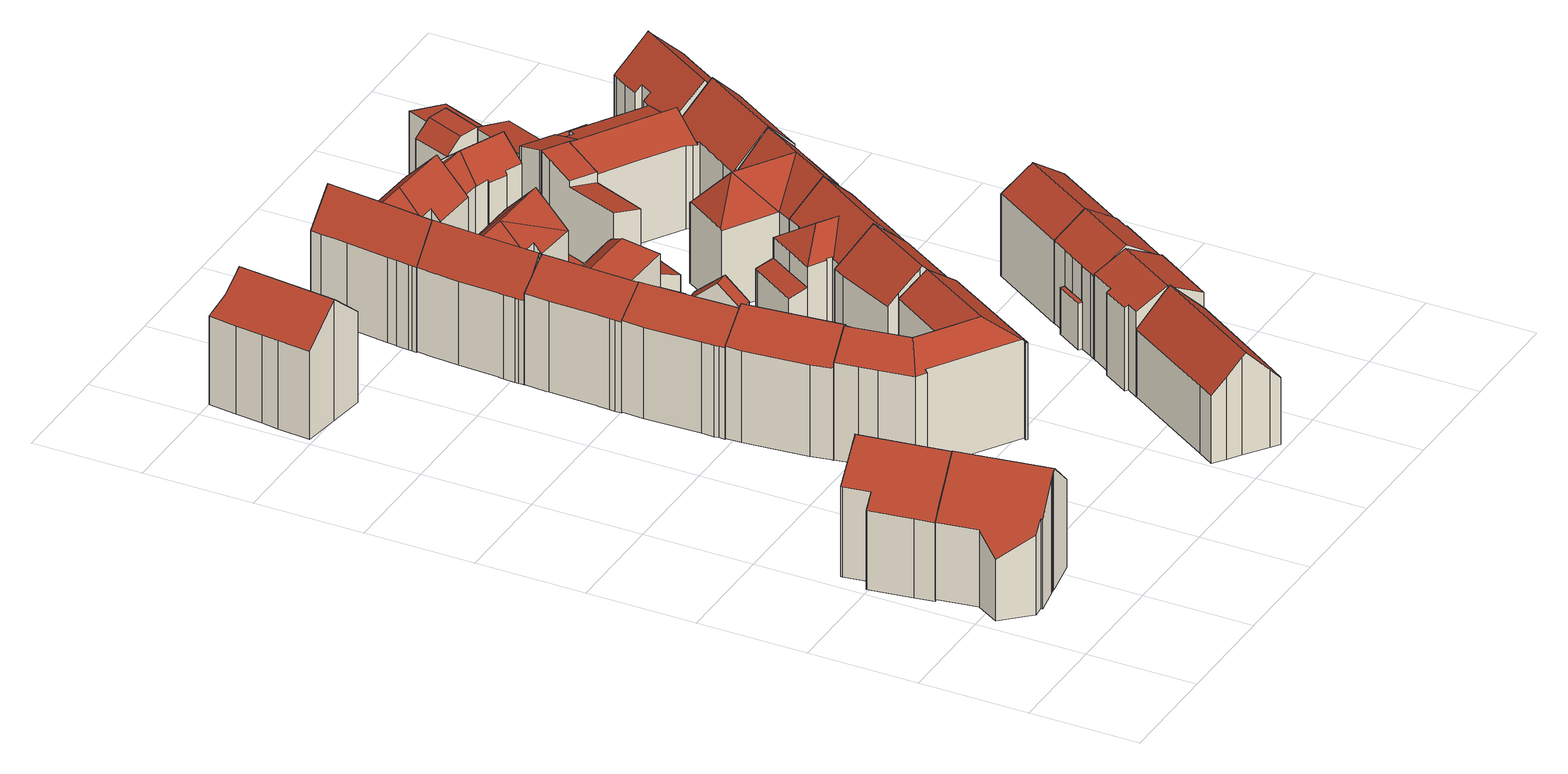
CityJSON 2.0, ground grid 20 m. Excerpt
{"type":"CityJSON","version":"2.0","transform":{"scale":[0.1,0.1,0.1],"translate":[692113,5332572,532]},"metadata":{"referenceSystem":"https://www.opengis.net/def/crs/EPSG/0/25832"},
"CityObjects":{
"building1":{"type":"Building","attributes":{"Gemeindeschluessel":"09162000","HoeheDach":"556.627","HoeheGrund":"533.890","Methode":"2000","NiedrigsteTraufeDesGebaeudes":"545.618","Geometrietyp2DReferenz":"3000","function":"31001_9998","roofType":"3100","measuredHeight":22.74,"storeysAboveGround":6},"geometry":[{"type":"MultiSurface","lod":"2","boundaries":[[[0,1,2,3,4,5,6,7,8,9,10,11,12,13,14,15,16]],[[3,17,18,4]],[[5,19,20,6]],[[2,21,17,3]],[[11,22,23,12]],[[10,24,22,11]],[[25,20,19,18,17,21,26,27,28,23,22,24,29,30]],[[1,0,16,31,27,26]],[[23,28,32,14,13,12]],[[15,33,31,16]],[[7,6,20,25,30,8]],[[14,32,33,15]],[[4,18,19,5]],[[30,29,24,10,9,8]],[[1,26,21,2]],[[27,31,33,32,28]]],"semantics":{"surfaces":[{"type":"GroundSurface"},{"type":"WallSurface"},{"type":"RoofSurface"}],"values":[0,1,1,1,1,1,2,1,1,1,1,1,1,1,1,2]}}]},
"building2":{"type":"Building","attributes":{"Gemeindeschluessel":"09162000","HoeheDach":"556.429","HoeheGrund":"533.520","Methode":"2000","NiedrigsteTraufeDesGebaeudes":"548.412","Geometrietyp2DReferenz":"3000","function":"31001_9998","roofType":"3100","measuredHeight":22.91,"storeysAboveGround":6},"geometry":[{"type":"MultiSurface","lod":"2","boundaries":[[[34,35,36,37]],[[38,39,40,41,42,43,44]],[[45,43,42,46]],[[47,48,49,50]],[[51,52,53,54]],[[47,55,56,57,58,48]],[[59,60,35,34]],[[56,61,62,39,38,57]],[[46,42,41,63]],[[49,48,58,57,38,44,53,52,64,36,35,60,65]],[[40,39,62,66,63,41]],[[67,65,60,59]],[[50,49,65,67]],[[61,56,55,47,50,67,59,34,37,68,51,54,69,45,46,63,66,62]],[[36,64,52,51,68,37]],[[53,44,43,45,69,54]]],"semantics":{"surfaces":[{"type":"WallSurface"},{"type":"RoofSurface"},{"type":"GroundSurface"}],"values":[0,1,0,0,0,0,0,0,0,1,0,0,0,2,0,0]}}]},
"building3":{"type":"Building","attributes":{"Gemeindeschluessel":"09162000","HoeheDach":"555.620","HoeheGrund":"532.818","Methode":"2000","NiedrigsteTraufeDesGebaeudes":"549.470","Geometrietyp2DReferenz":"3000","function":"31001_9998","roofType":"3100","measuredHeight":22.8,"storeysAboveGround":4},"geometry":[{"type":"MultiSurface","lod":"2","boundaries":[[[70,71,72,73]],[[74,75,76,77,72,71,78,79,80,81]],[[82,83,84,85]],[[74,86,87,75]],[[88,77,76,89]],[[81,90,86,74]],[[91,92,83,82]],[[89,76,75,87]],[[73,72,77,88]],[[93,84,83,92,79,78]],[[90,81,80,94]],[[70,73,88,89,87,86,90,94,91,82,85,95]],[[70,95,93,78,71]],[[91,94,80,79,92]],[[85,84,93,95]]],"semantics":{"surfaces":[{"type":"WallSurface"},{"type":"RoofSurface"},{"type":"GroundSurface"}],"values":[0,1,0,0,0,0,0,0,0,1,0,2,0,0,0]}}]},
"building4":{"type":"Building","attributes":{"Gemeindeschluessel":"09162000","HoeheDach":"555.383","HoeheGrund":"533.360","Methode":"1000","NiedrigsteTraufeDesGebaeudes":"550.566","Geometrietyp2DReferenz":"3000","function":"31001_9998","roofType":"3100","measuredHeight":22.02,"storeysAboveGround":4},"geometry":[{"type":"MultiSurface","lod":"2","boundaries":[[[96,97,98,99,100,101]],[[102,103,104,105,106,107]],[[97,96,108,109,110,111,112,113,114,115,116,107,106,105,117,118,98]],[[119,120,121,122,123,124,103,102,125,126]],[[124,127,101,100,99,128,129,104,103]],[[128,99,98,118,117,129]],[[111,110,109,108,127,124,123,122]],[[105,104,129,117]],[[116,125,102,107]],[[114,119,126,115]],[[113,112,121,120,119,114]],[[111,122,121,112]],[[115,126,125,116]],[[96,101,127,108]]],"semantics":{"surfaces":[{"type":"WallSurface"},{"type":"GroundSurface"},{"type":"RoofSurface"}],"values":[0,0,1,2,2,0,0,0,0,0,0,0,0,0]}}]},
"building5":{"type":"Building","attributes":{"Gemeindeschluessel":"09162000","HoeheDach":"555.722","HoeheGrund":"533.545","Methode":"2000","NiedrigsteTraufeDesGebaeudes":"551.238","Geometrietyp2DReferenz":"3000","function":"31001_9998","roofType":"3100","measuredHeight":22.18,"storeysAboveGround":4},"geometry":[{"type":"MultiSurface","lod":"2","boundaries":[[[130,131,132,133,134]],[[135,136,137,138,139]],[[140,141,142,143]],[[144,145,146,147]],[[148,149,135,139]],[[150,151,152,153]],[[154,155,156,142,141,157,158]],[[159,160,161,162]],[[162,161,163,164]],[[154,158,165,166]],[[167,168,169,170]],[[149,148,171,172]],[[148,139,138,166,165,163,161,160,171]],[[169,173,156,155,170]],[[154,174,134,133,167,170,155]],[[175,176,177,178]],[[168,167,132,131]],[[147,146,151,150]],[[158,179,164,163,165]],[[153,152,176,175]],[[168,131,130,144,147,150,153,175,178,136,135,149,172,159,162,164,179,140,143,173,169]],[[178,177,137,136]],[[143,142,156,173]],[[145,144,130,134,174]],[[160,159,172,171]],[[167,133,132]],[[176,152,151,166,138,137,177]],[[154,166,151,146,145,174]],[[140,179,158,157,141]]],"semantics":{"surfaces":[{"type":"WallSurface"},{"type":"RoofSurface"},{"type":"GroundSurface"}],"values":[0,0,0,0,0,0,1,0,0,1,0,0,1,0,1,0,0,0,0,0,2,0,0,0,0,1,1,1,0]}}]},
"building6":{"type":"Building","attributes":{"Gemeindeschluessel":"09162000","HoeheDach":"554.580","HoeheGrund":"533.220","Methode":"2000","NiedrigsteTraufeDesGebaeudes":"547.623","Geometrietyp2DReferenz":"3000","function":"31001_9998","roofType":"3100","measuredHeight":21.36,"storeysAboveGround":4},"geometry":[{"type":"MultiSurface","lod":"2","boundaries":[[[180,181,182]],[[183,184,185,186,187,188,189]],[[190,191,192,193]],[[194,195,196,181,180,197,198,183,189,199,200,201,202]],[[203,194,202,204]],[[205,206,207,208]],[[184,183,198]],[[209,210,211,186,185,212]],[[202,201,213,214,207,206,215,216,192,191]],[[217,195,194,203]],[[218,200,199,219]],[[208,207,214,220]],[[221,215,206,205]],[[211,210,222,223,217,203,204,190,193,224,221,205,208,220,225,218,219,188,187,186]],[[212,185,184,198,226]],[[220,214,213,225]],[[193,192,216,224]],[[224,216,215,221]],[[201,200,218,225,213]],[[223,196,195,217]],[[190,204,202,191]],[[226,198,197,180]],[[209,212,226,180,182]],[[219,199,189,188]],[[222,210,209,182,181,196,223]]],"semantics":{"surfaces":[{"type":"WallSurface"},{"type":"RoofSurface"},{"type":"GroundSurface"}],"values":[0,0,0,1,0,0,0,0,1,0,0,0,0,2,1,0,0,0,0,0,0,0,1,0,0]}}]},
"building7":{"type":"Building","attributes":{"Gemeindeschluessel":"09162000","HoeheDach":"554.450","HoeheGrund":"533.000","Methode":"2000","NiedrigsteTraufeDesGebaeudes":"536.100","Geometrietyp2DReferenz":"3000","function":"31001_9998","roofType":"3100","measuredHeight":21.45,"storeysAboveGround":5},"geometry":[{"type":"MultiSurface","lod":"2","boundaries":[[[227,228,229,230,231,232,233,234]],[[235,236,237,238]],[[239,240,234,233,241,242]],[[243,244,245,246,247,248]],[[249,250,251,252]],[[253,254,255,256]],[[236,257,258,244,243,259,260]],[[261,262,263,264]],[[232,231,230,265,266,260]],[[267,257,236,235]],[[229,268,269,256,255,238,237,270,230]],[[271,272,273,274,275,276,277,278]],[[239,242,279,280]],[[281,282,283,284]],[[238,255,254,267,235]],[[266,265,270,237,236,260]],[[280,279,213,282,281]],[[230,270,265]],[[264,263,271,278]],[[279,242,241,233,232,260,285,213]],[[257,267,254,253,286,287,258]],[[252,251,248,247]],[[283,282,213,285,260,259,243,248,251,250,288,289,274,273,272,271,263,262]],[[284,283,262,261]],[[245,244,258,287]],[[256,269,268,229,228,227,234,240,239,280,281,284,261,264,278,277,276,275,290,291,249,252,247,246,245,287,286,253]],[[274,289,288,250,249,291,290,275]]],"semantics":{"surfaces":[{"type":"WallSurface"},{"type":"RoofSurface"},{"type":"GroundSurface"}],"values":[0,0,0,0,0,0,1,0,1,0,0,0,0,0,1,1,0,1,0,1,0,0,1,0,0,2,0]}}]},
"building8":{"type":"Building","attributes":{"Gemeindeschluessel":"09162000","HoeheDach":"552.990","HoeheGrund":"533.891","Methode":"2000","NiedrigsteTraufeDesGebaeudes":"546.600","Geometrietyp2DReferenz":"3000","function":"31001_9998","roofType":"3100","measuredHeight":19.1,"storeysAboveGround":4},"geometry":[{"type":"MultiSurface","lod":"2","boundaries":[[[292,293,294,295,296,297]],[[298,299,300,301]],[[302,303,304,305]],[[305,304,306,307]],[[308,309,310,311]],[[307,306,312,313]],[[292,314,315,293]],[[316,311,310,317,300,299]],[[302,318,297,296,303]],[[315,316,299,298,294,293]],[[304,303,296,295,317,310,309,319,312,306]],[[320,319,309,308]],[[313,312,319,320]],[[315,314,318,302,305,307,313,320,308,311,316]],[[301,295,294,298]],[[297,318,314,292]],[[300,317,295,301]]],"semantics":{"surfaces":[{"type":"RoofSurface"},{"type":"WallSurface"},{"type":"GroundSurface"}],"values":[0,0,1,1,1,1,1,1,1,1,0,1,1,2,1,1,1]}}]},
"building9":{"type":"Building","attributes":{"Gemeindeschluessel":"09162000","HoeheDach":"536.019","HoeheGrund":"533.510","Methode":"1000","NiedrigsteTraufeDesGebaeudes":"536.019","Geometrietyp2DReferenz":"3000","function":"31001_2000","roofType":"1000","measuredHeight":2.51},"geometry":[{"type":"MultiSurface","lod":"2","boundaries":[[[321,322,323,324]],[[325,326,327,328]],[[325,328,321,324]],[[328,327,322,321]],[[324,323,326,325]],[[323,322,327,326]]],"semantics":{"surfaces":[{"type":"WallSurface"},{"type":"GroundSurface"},{"type":"RoofSurface"}],"values":[0,0,1,0,0,2]}}]},
"building10":{"type":"Building","attributes":{"Gemeindeschluessel":"09162000","HoeheDach":"555.025","HoeheGrund":"532.900","Methode":"1000","NiedrigsteTraufeDesGebaeudes":"548.714","Geometrietyp2DReferenz":"3000","function":"31001_1000","roofType":"3100","measuredHeight":22.12,"storeysAboveGround":5},"geometry":[{"type":"MultiSurface","lod":"2","boundaries":[[[329,330,331,332,333,334]],[[335,336,337,338,339,340]],[[341,342,343,344,345,346]],[[347,348,349,350,351,330]],[[352,353,354,355,334,356,357,358,359,360,361,362,363,364,365,366,343,342,341]],[[330,351,367,331]],[[368,369,370,353,352,371]],[[370,372,373,374,375,376,377,334,355,354,353]],[[358,357,338,337,378,379,380,359]],[[381,347,330,329]],[[382,366,365,383]],[[384,385,373,372,370,369]],[[333,340,339,338,357,356,334]],[[386,374,373,385]],[[387,388,389,390,391,392]],[[344,343,366,382]],[[333,332,331,367,393,394,395,396,335,340]],[[365,364,363,362,397,398,399,383]],[[350,349,348,400,401,388,387,392,402,403,404,386,385,384,369,368,371,346,345,344,382,383,399,398,397,405,406,380,379,378,337,336,335,396,395,394,393]],[[404,375,374,386]],[[377,376,375,404,403,402,392,391]],[[362,361,360,359,380,406,405,397]],[[401,407,389,388]],[[400,348,347,381,407,401]],[[393,367,351,350]],[[377,391,390,329,334]],[[371,352,341,346]],[[389,407,381,329,390]]],"semantics":{"surfaces":[{"type":"RoofSurface"},{"type":"WallSurface"},{"type":"GroundSurface"}],"values":[0,1,1,1,0,0,1,0,1,0,1,1,0,1,1,1,1,1,2,1,1,1,1,1,1,0,1,0]}}]},
"building11":{"type":"Building","attributes":{"Gemeindeschluessel":"09162000","HoeheDach":"556.569","HoeheGrund":"533.660","Methode":"2000","NiedrigsteTraufeDesGebaeudes":"550.283","Geometrietyp2DReferenz":"3000","function":"31001_1000","roofType":"3100","measuredHeight":22.91,"storeysAboveGround":4},"geometry":[{"type":"MultiSurface","lod":"2","boundaries":[[[408,409,410,411]],[[412,413,414,415]],[[410,409,416,417,418,419]],[[420,417,416,421]],[[421,416,409,408]],[[422,411,410,419,423,424]],[[425,426,427,428]],[[424,423,429,430]],[[431,432,426,425]],[[430,429,432,431]],[[428,427,413,412]],[[418,417,420,433,415,414]],[[408,411,422,424,430,431,425,428,412,415,433,420,421]],[[429,423,419,418,414,413,427,426,432]]],"semantics":{"surfaces":[{"type":"WallSurface"},{"type":"RoofSurface"},{"type":"GroundSurface"}],"values":[0,0,1,0,0,0,0,0,0,0,0,0,2,1]}}]},
"building12":{"type":"Building","attributes":{"Gemeindeschluessel":"09162000","HoeheDach":"535.950","HoeheGrund":"533.200","Methode":"2000","NiedrigsteTraufeDesGebaeudes":"535.950","Geometrietyp2DReferenz":"3000","function":"31001_2000","roofType":"1000","measuredHeight":2.75},"geometry":[{"type":"MultiSurface","lod":"2","boundaries":[[[434,435,436,437]],[[438,439,436,435,440,441,442,443,444]],[[445,440,435,434]],[[437,436,439,446]],[[446,439,438,447]],[[448,449,450,451,445,434,437,446,447]],[[451,441,440,445]],[[449,443,442,450]],[[450,442,441,451]],[[447,438,444,448]],[[448,444,443,449]]],"semantics":{"surfaces":[{"type":"WallSurface"},{"type":"RoofSurface"},{"type":"GroundSurface"}],"values":[0,1,0,0,0,2,0,0,0,0,0]}}]},
"building13":{"type":"Building","attributes":{"Gemeindeschluessel":"09162000","HoeheDach":"535.882","HoeheGrund":"533.050","Methode":"1000","NiedrigsteTraufeDesGebaeudes":"535.323","Geometrietyp2DReferenz":"3000","function":"31001_2000","roofType":"2100","measuredHeight":2.83},"geometry":[{"type":"MultiSurface","lod":"2","boundaries":[[[452,453,454,455]],[[456,457,458,459,454,453]],[[460,461,458,457,462,463]],[[464,463,462,457,456,453,452]],[[465,460,463,464,452,455]],[[461,460,465,455,454,459,458]]],"semantics":{"surfaces":[{"type":"WallSurface"},{"type":"RoofSurface"},{"type":"GroundSurface"}],"values":[0,0,0,1,0,2]}}]},
"building14":{"type":"Building","attributes":{"Gemeindeschluessel":"09162000","HoeheDach":"545.752","HoeheGrund":"533.690","Methode":"1000","NiedrigsteTraufeDesGebaeudes":"544.815","Geometrietyp2DReferenz":"3000","function":"31001_9998","roofType":"2100","measuredHeight":12.06},"geometry":[{"type":"MultiSurface","lod":"2","boundaries":[[[466,467,468,469]],[[470,471,472,473]],[[474,475,472,471,468,467]],[[476,474,467,466]],[[477,475,474,476]],[[473,472,475,477]],[[469,468,471,470]],[[466,469,470,473,477,476]]],"semantics":{"surfaces":[{"type":"WallSurface"},{"type":"RoofSurface"},{"type":"GroundSurface"}],"values":[0,0,1,0,0,0,0,2]}}]},
"building15":{"type":"Building","attributes":{"Gemeindeschluessel":"09162000","HoeheDach":"537.700","HoeheGrund":"533.625","Methode":"2000","NiedrigsteTraufeDesGebaeudes":"537.700","Geometrietyp2DReferenz":"3000","function":"31001_2000","roofType":"1000","measuredHeight":4.08},"geometry":[{"type":"MultiSurface","lod":"2","boundaries":[[[478,479,480,481]],[[481,480,482,483]],[[483,482,484,485]],[[481,483,485,486,478]],[[486,487,479,478]],[[485,484,487,486]],[[479,487,484,482,480]]],"semantics":{"surfaces":[{"type":"WallSurface"},{"type":"GroundSurface"},{"type":"RoofSurface"}],"values":[0,0,0,1,0,0,2]}}]},
"building16":{"type":"Building","attributes":{"Gemeindeschluessel":"09162000","HoeheDach":"554.915","HoeheGrund":"532.730","Methode":"1000","NiedrigsteTraufeDesGebaeudes":"548.588","Geometrietyp2DReferenz":"3000","function":"31001_1000","roofType":"3100","measuredHeight":22.18,"storeysAboveGround":5},"geometry":[{"type":"MultiSurface","lod":"2","boundaries":[[[488,489,490,491,492,493,494,495,496]],[[497,489,488,498]],[[359,499,500,501,502,503]],[[492,491,490,504,505,506,507,508]],[[509,510,511,512,508,507]],[[513,514,515,516,517,518]],[[519,520,521,522,510,509,507,506,505,504,497,498,523,524,503,502,501,525,526,527,528,529,530,531,532,533,534,535,536,515,514,513,537,538]],[[539,540,541,542,493]],[[543,544,545,546,532,531,530,529]],[[528,547,543,529]],[[501,500,548,525]],[[542,518,517,516,549,550,551,552,493]],[[511,553,554,555,540,539,512]],[[524,523,498,488,496,556,359,503]],[[520,555,554,521]],[[504,490,489,497]],[[542,541,538,537,513,518]],[[521,554,553,522]],[[525,548,557,526]],[[549,516,515,536,535,550]],[[534,551,550,535]],[[492,508,512,539,493]],[[557,558,547,528,527,526]],[[555,520,519,538,541,540]],[[533,559,551,534]],[[556,496,495,494,493,552,551,559,546,545,544,543,547,558,557,548,500,499,359]],[[532,546,559,533]],[[522,553,511,510]]],"semantics":{"surfaces":[{"type":"RoofSurface"},{"type":"WallSurface"},{"type":"GroundSurface"}],"values":[0,1,1,1,1,1,2,0,1,1,1,0,0,1,1,1,1,1,1,1,1,0,1,1,1,0,1,1]}}]},
"building17":{"type":"Building","attributes":{"Gemeindeschluessel":"09162000","HoeheDach":"552.930","HoeheGrund":"533.757","Methode":"2000","NiedrigsteTraufeDesGebaeudes":"549.466","Geometrietyp2DReferenz":"3000","function":"31001_1000","roofType":"3100","measuredHeight":19.17,"storeysAboveGround":5},"geometry":[{"type":"MultiSurface","lod":"2","boundaries":[[[560,561,562,563]],[[563,562,564,565]],[[566,567,568,569]],[[570,571,572,573]],[[561,574,575,568,567,576,564,562]],[[573,572,561,560]],[[565,564,576,577]],[[578,575,574,579,580,581]],[[574,561,572,571,579]],[[577,576,567,566]],[[569,568,575,578]],[[580,579,571,570]],[[573,560,563,565,577,566,569,578,581,580,570]]],"semantics":{"surfaces":[{"type":"WallSurface"},{"type":"RoofSurface"},{"type":"GroundSurface"}],"values":[0,0,0,0,1,0,0,0,1,0,0,0,2]}}]},
"building18":{"type":"Building","attributes":{"Gemeindeschluessel":"09162000","HoeheDach":"538.415","HoeheGrund":"533.100","Methode":"1000","NiedrigsteTraufeDesGebaeudes":"536.895","Geometrietyp2DReferenz":"3000","function":"31001_2000","roofType":"2100","measuredHeight":5.32},"geometry":[{"type":"MultiSurface","lod":"2","boundaries":[[[582,583,584,585,586,587]],[[584,583,588,589]],[[590,591,592,593,594,595]],[[588,583,582,587,592,591,590]],[[589,595,594,593,586,585,584]],[[593,592,587,586]],[[589,588,590,595]]],"semantics":{"surfaces":[{"type":"WallSurface"},{"type":"RoofSurface"},{"type":"GroundSurface"}],"values":[0,0,0,1,2,0,0]}}]},
"building19":{"type":"Building","attributes":{"Gemeindeschluessel":"09162000","HoeheDach":"555.920","HoeheGrund":"533.740","Methode":"2000","NiedrigsteTraufeDesGebaeudes":"549.657","Geometrietyp2DReferenz":"3000","function":"31001_9998","roofType":"3100","measuredHeight":22.18,"storeysAboveGround":4},"geometry":[{"type":"MultiSurface","lod":"2","boundaries":[[[596,597,598,599,600,601,602,603]],[[604,605,606,607]],[[415,608,609,412]],[[473,610,611,612]],[[613,614,615,616]],[[476,607,606,477]],[[617,618,619,620]],[[616,621,622,623,624,625,421,626,420,415,412,627,628,629,630,476,477,631,473,612,632,633,603,602,601,600,634,617,620,635,613]],[[420,636,608,415]],[[637,596,603,633,632,638]],[[600,599,639,634]],[[640,641,642,643,644,604,607]],[[604,644,597,596,637,638,611,610,605]],[[626,421,645,646,636,420]],[[629,641,640,630]],[[647,614,613,635,620,619]],[[634,639,618,617]],[[608,636,646,648,649,650,647,619,618,639,599,598,597,644,643,609]],[[630,640,607,476]],[[606,605,610,473,631,477]],[[609,643,642,628,627,412]],[[645,651,652,653,654,655,615,614,647,650,649,648,646]],[[421,625,624,623,622,621,616,615,655,654,653,652,651,645]],[[628,642,641,629]],[[632,612,611,638]]],"semantics":{"surfaces":[{"type":"WallSurface"},{"type":"RoofSurface"},{"type":"GroundSurface"}],"values":[0,1,0,0,0,0,0,2,0,0,0,1,1,0,0,0,0,1,0,0,0,1,0,0,0]}}]},
"building20":{"type":"Building","attributes":{"Gemeindeschluessel":"09162000","HoeheDach":"542.580","HoeheGrund":"533.770","Methode":"2000","NiedrigsteTraufeDesGebaeudes":"542.580","Geometrietyp2DReferenz":"3000","function":"51009_1610","roofType":"1000","measuredHeight":8.81},"geometry":[{"type":"MultiSurface","lod":"2","boundaries":[[[656,657,658,659,660,661]],[[657,662,663,658]],[[660,664,665,661]],[[658,663,666,659]],[[665,664,666,663,662,667]],[[656,667,662,657]],[[659,666,664,660]],[[661,665,667,656]]],"semantics":{"surfaces":[{"type":"GroundSurface"},{"type":"WallSurface"},{"type":"RoofSurface"}],"values":[0,1,1,1,2,1,1,1]}}]},
"building21":{"type":"Building","attributes":{"Gemeindeschluessel":"09162000","HoeheDach":"541.374","HoeheGrund":"533.229","Methode":"2000","NiedrigsteTraufeDesGebaeudes":"539.138","Geometrietyp2DReferenz":"3000","function":"31001_2000","roofType":"2100","measuredHeight":8.14},"geometry":[{"type":"MultiSurface","lod":"2","boundaries":[[[668,669,670,671]],[[672,673,674,675]],[[675,674,668,671]],[[669,668,674,673]],[[672,670,669,673]],[[675,671,670,672]]],"semantics":{"surfaces":[{"type":"WallSurface"},{"type":"RoofSurface"},{"type":"GroundSurface"}],"values":[0,0,0,1,0,2]}}]},
"building22":{"type":"Building","attributes":{"Gemeindeschluessel":"09162000","HoeheDach":"536.119","HoeheGrund":"533.010","Methode":"1000","NiedrigsteTraufeDesGebaeudes":"536.119","Geometrietyp2DReferenz":"3000","function":"31001_2000","roofType":"1000","measuredHeight":3.11},"geometry":[{"type":"MultiSurface","lod":"2","boundaries":[[[676,677,678,679]],[[680,681,682,683]],[[683,682,677,676]],[[682,681,678,677]],[[680,683,676,679]],[[681,680,679,678]]],"semantics":{"surfaces":[{"type":"GroundSurface"},{"type":"RoofSurface"},{"type":"WallSurface"}],"values":[0,1,2,2,2,2]}}]},
"building23":{"type":"Building","attributes":{"Gemeindeschluessel":"09162000","HoeheDach":"553.440","HoeheGrund":"533.770","Methode":"2000","NiedrigsteTraufeDesGebaeudes":"549.103","Geometrietyp2DReferenz":"3000","function":"31001_1000","roofType":"3100","measuredHeight":19.67,"storeysAboveGround":5},"geometry":[{"type":"MultiSurface","lod":"2","boundaries":[[[684,685,686,687]],[[688,689,685,684]],[[690,691,692,693]],[[694,695,689,688]],[[696,697,695,694]],[[698,699,700,701,691,690]],[[700,686,685,689,695,697,702,703,704,705,701]],[[706,704,703,707,708,709,710,711]],[[693,692,712,661]],[[687,686,700,699]],[[658,713,711,710]],[[696,714,707,703,702,697]],[[701,705,704,706,711,713,715,716,712,692,691]],[[661,712,716,660]],[[714,696,694,688,684,687,699,698,690,693,661,660,659,658,710,709,708,707]],[[659,715,713,658]],[[660,716,715,659]]],"semantics":{"surfaces":[{"type":"WallSurface"},{"type":"RoofSurface"},{"type":"GroundSurface"}],"values":[0,0,0,0,0,0,1,0,0,0,0,0,1,0,2,0,0]}}]},
"building24":{"type":"Building","attributes":{"Gemeindeschluessel":"09162000","HoeheDach":"536.146","HoeheGrund":"533.040","Methode":"3100","NiedrigsteTraufeDesGebaeudes":"536.146","Geometrietyp2DReferenz":"3000","function":"31001_2000","roofType":"1000","measuredHeight":3.11},"geometry":[{"type":"MultiSurface","lod":"2","boundaries":[[[717,680,683,718,719]],[[720,721,676,679,722]],[[717,719,720,722]],[[718,683,676,721]],[[683,680,679,676]],[[680,717,722,679]],[[719,718,721,720]]],"semantics":{"surfaces":[{"type":"RoofSurface"},{"type":"GroundSurface"},{"type":"WallSurface"}],"values":[0,1,2,2,2,2,2]}}]},
"building25":{"type":"Building","attributes":{"Gemeindeschluessel":"09162000","HoeheDach":"555.762","HoeheGrund":"533.690","Methode":"2000","NiedrigsteTraufeDesGebaeudes":"548.962","Geometrietyp2DReferenz":"3000","function":"31001_9998","roofType":"3100","measuredHeight":22.07,"storeysAboveGround":4},"geometry":[{"type":"MultiSurface","lod":"2","boundaries":[[[613,723,724,725,726,727,728,729,730,731,732,733]],[[727,726,725,724,723,613,734,620,617,735,736,737,738,739,740,741,742,743,744,745,746,747,748,749,750,751,752]],[[753,754,755,756,757,758]],[[759,760,747,746]],[[734,613,733,761,762,620]],[[763,764,765,766,767,768,760,759,769]],[[762,761,770,763,771,772,773]],[[771,763,774,758]],[[747,760,768,748]],[[774,763,769,775,753,758]],[[735,772,771,776,736]],[[754,753,775,769,759,746,745,744,743,742,741,755]],[[765,777,752,751,750,766]],[[748,768,767,749]],[[749,767,766,750]],[[771,758,778,779,776]],[[752,777,728,727]],[[776,779,778,757,756,755,741,740,739,738,737,736]],[[620,762,773,617]],[[758,757,778]],[[617,773,772,735]],[[733,732,731,730,729,728,777,765,764,763,770,761]]],"semantics":{"surfaces":[{"type":"WallSurface"},{"type":"GroundSurface"},{"type":"RoofSurface"}],"values":[0,1,2,0,0,2,2,2,0,2,0,0,0,0,0,2,0,0,0,2,0,2]}}]},
"building26":{"type":"Building","attributes":{"Gemeindeschluessel":"09162000","HoeheDach":"551.940","HoeheGrund":"532.910","Methode":"2000","NiedrigsteTraufeDesGebaeudes":"546.270","Geometrietyp2DReferenz":"3000","function":"31001_1000","roofType":"3100","measuredHeight":19.03},"geometry":[{"type":"MultiSurface","lod":"2","boundaries":[[[780,781,782,783,784,785,786]],[[787,788,789,783,782]],[[790,791,792,793]],[[794,795,796,797,798,799]],[[796,800,801,802,803,804,805,806,807,808,797]],[[809,810,811,812,813,814]],[[808,807,815,816,817,781,780,818,819,820,821]],[[810,809,822,823,824,825,826,827,828,829,830,831,795,794,799,832,833,790,793,834,835,836,786,785,784,837,838,811]],[[808,792,791,839]],[[823,822,809,814,840,816,815]],[[840,814,813,812,788,787]],[[803,802,829,828,827,804]],[[801,800,796,795,831,830]],[[793,792,821,820,834]],[[835,819,818,836]],[[826,805,804,827]],[[825,806,805,826]],[[799,798,841,832]],[[808,821,792]],[[841,839,791,790,833,832]],[[798,797,808,839,841]],[[834,820,819,835]],[[836,818,780,786]],[[806,825,824,823,815,807]],[[789,788,812,811,838,837,784,783]],[[829,802,801,830]],[[817,816,840,787,782,781]]],"semantics":{"surfaces":[{"type":"WallSurface"},{"type":"RoofSurface"},{"type":"GroundSurface"}],"values":[0,1,0,0,1,0,1,2,1,0,1,0,0,0,0,0,0,0,0,0,1,0,0,0,0,0,0]}}]},
"building27":{"type":"Building","attributes":{"Gemeindeschluessel":"09162000","HoeheDach":"553.385","HoeheGrund":"533.740","Methode":"1000","NiedrigsteTraufeDesGebaeudes":"549.217","Geometrietyp2DReferenz":"3000","function":"31001_1000","roofType":"3100","measuredHeight":19.64,"storeysAboveGround":4},"geometry":[{"type":"MultiSurface","lod":"2","boundaries":[[[842,843,844,845,846,847]],[[848,847,846,845,849,850,851,852]],[[853,854,855,856,857,858]],[[855,854,859,860]],[[861,849,845,844]],[[862,863,842,847,848,852,864,865]],[[851,850,866,867,860,859]],[[864,868,858,857,869,865]],[[844,843,842,863,862,865,869,857,856,855,860,867,866,861]],[[866,850,849,861]],[[852,851,859,854,853,858,868,864]]],"semantics":{"surfaces":[{"type":"WallSurface"},{"type":"RoofSurface"},{"type":"GroundSurface"}],"values":[0,1,0,0,0,0,0,0,2,0,1]}}]},
"building28":{"type":"Building","attributes":{"Gemeindeschluessel":"09162000","HoeheDach":"555.913","HoeheGrund":"533.280","Methode":"2000","NiedrigsteTraufeDesGebaeudes":"548.123","Geometrietyp2DReferenz":"3000","function":"31001_9998","roofType":"3100","measuredHeight":22.63,"storeysAboveGround":4},"geometry":[{"type":"MultiSurface","lod":"2","boundaries":[[[870,871,872,873,874,875,876]],[[877,878,879,880]],[[881,882,883,884,885,886,887,888,889]],[[890,883,882,891]],[[892,893,878,877]],[[870,876,894,895]],[[896,897,898,899]],[[900,901,902,903,904,905]],[[906,907,908,909,893,892]],[[880,879,897,896]],[[874,873,910,911,912,913]],[[888,910,873,889]],[[900,905,908,907]],[[901,900,907,906,892,877,880,896,899,914,915,890,891,916,872,871,870,895,917,918,919,920,921,922,923,924,925,902]],[[915,914,926,927,884,883,890]],[[910,888,887,886,928,929,923,922,921,920,919,911]],[[884,927,885]],[[923,929,930,924]],[[931,903,902,925,924,930]],[[875,874,913,932]],[[928,886,885]],[[879,878,893,909,933,931,930,929,928,885,927,926,898,897]],[[898,926,914,899]],[[908,905,904,903,931,933,909]],[[916,891,882,881,889,873,872]],[[876,875,932,894]],[[894,932,913,912,918,917,895]],[[918,912,911,919]]],"semantics":{"surfaces":[{"type":"WallSurface"},{"type":"RoofSurface"},{"type":"GroundSurface"}],"values":[0,0,1,0,0,0,0,0,0,0,1,0,0,2,0,0,0,0,0,0,0,1,0,1,0,1,0,0]}}]},
"building29":{"type":"Building","attributes":{"Gemeindeschluessel":"09162000","HoeheDach":"544.967","HoeheGrund":"533.240","Methode":"1000","NiedrigsteTraufeDesGebaeudes":"543.638","Geometrietyp2DReferenz":"3000","function":"31001_2000","roofType":"2100","measuredHeight":11.73},"geometry":[{"type":"MultiSurface","lod":"2","boundaries":[[[934,935,936,937]],[[934,937,938,939]],[[940,941,936,935]],[[942,943,944,945]],[[946,947,948,949]],[[939,938,943,942]],[[949,948,941,940]],[[938,937,936,941,948,947,944,943]],[[940,935,934,939,942,945,946,949]],[[945,944,947,946]]],"semantics":{"surfaces":[{"type":"WallSurface"},{"type":"RoofSurface"},{"type":"GroundSurface"}],"values":[0,0,0,0,0,0,0,1,2,0]}}]},
"building30":{"type":"Building","attributes":{"Gemeindeschluessel":"09162000","HoeheDach":"555.750","HoeheGrund":"533.170","Methode":"2000","NiedrigsteTraufeDesGebaeudes":"534.950","Geometrietyp2DReferenz":"3000","function":"31001_1000","roofType":"3100","measuredHeight":22.58,"storeysAboveGround":4},"geometry":[{"type":"MultiSurface","lod":"2","boundaries":[[[950,951,952,953]],[[954,955,956,957]],[[958,959,960,961,962,963,964,965,966,967,950,953,968,969,942,939,970,971,972,973,974,975,976,977,978,979,980,981,982,983,984,954,957,985,986,987,988]],[[989,990,991,977,976]],[[992,993,994,991,990]],[[981,995,996,982]],[[992,997,998,993]],[[999,1000,1001,1002,1003,1004,1005,1006,1007]],[[1008,1009,1010,1011,997,992,990,989]],[[987,1005,1004,988]],[[982,996,1012,983]],[[1013,1014,1015,1016,952,951,911]],[[1007,1006,1017,956,955,1018,1012,996,995,1019,1010,1020,1021]],[[1011,1010,1019,1022]],[[1021,1020,1010,1009,1023,1024]],[[979,978,994,993]],[[1025,1024,1023,1009,1008,989,1026,1027,1028,1029]],[[970,1030,1031,971]],[[1014,1028,1027,974,973,972,1032,1015]],[[959,1002,1001,960]],[[966,965,964,963,962,999,1007,1021,1024,1025,1029,1013,911,967]],[[995,981,980,979,993,998,1022,1019]],[[1006,1005,987,986,985,1017]],[[983,1012,1018,984]],[[958,1003,1002,959]],[[957,956,1017,985]],[[942,1033,1034,939]],[[975,1026,989,976]],[[1011,1022,998,997]],[[977,991,994,978]],[[974,1027,1026,975]],[[969,1035,1033,942]],[[953,952,1016,1036,968]],[[967,911,951,950]],[[1032,1031,1030,1034,1033,1035,1036]],[[988,1004,1003,958]],[[968,1036,1035,969]],[[1036,1016,1015,1032]],[[971,1031,1032,972]],[[984,1018,955,954]],[[1028,1014,1013,1029]],[[960,1001,1000,961]],[[939,1034,1030,970]],[[961,1000,999,962]]],"semantics":{"surfaces":[{"type":"WallSurface"},{"type":"GroundSurface"},{"type":"RoofSurface"}],"values":[0,0,1,0,2,0,0,2,0,0,0,2,2,0,0,0,2,0,0,0,0,0,0,0,0,0,0,0,2,0,0,0,0,0,2,0,0,0,0,0,0,0,0,0]}}]},
"building31":{"type":"Building","attributes":{"Gemeindeschluessel":"09162000","HoeheDach":"536.040","HoeheGrund":"533.240","Methode":"2000","NiedrigsteTraufeDesGebaeudes":"536.040","Geometrietyp2DReferenz":"3000","function":"31001_2000","roofType":"1000","measuredHeight":2.8},"geometry":[{"type":"MultiSurface","lod":"2","boundaries":[[[1037,1038,1039,1040,1041,1042]],[[1041,1040,1043,1044]],[[1038,1037,1045,1046]],[[1047,1044,1043,1048,1046,1045]],[[1037,1042,1047,1045]],[[1039,1038,1046,1048]],[[1040,1039,1048,1043]],[[1042,1041,1044,1047]]],"semantics":{"surfaces":[{"type":"RoofSurface"},{"type":"WallSurface"},{"type":"GroundSurface"}],"values":[0,1,1,2,1,1,1,1]}}]},
"building32":{"type":"Building","attributes":{"Gemeindeschluessel":"09162000","HoeheDach":"537.213","HoeheGrund":"533.330","Methode":"2000","NiedrigsteTraufeDesGebaeudes":"534.550","Geometrietyp2DReferenz":"3000","function":"31001_2000","roofType":"1000","measuredHeight":3.88},"geometry":[{"type":"MultiSurface","lod":"2","boundaries":[[[1049,1050,1051,1052]],[[1053,1054,1055,1056]],[[1053,1057,1058,1054]],[[1052,1051,1059,1060]],[[1061,1062,1063,1057,1053,1056,1064]],[[1065,1060,1059,1066,1063,1062]],[[1067,1049,1052,1060,1065,1062,1061,1064,1068,1069,1070,1071,1072]],[[1054,1058,1073,1070,1069,1068,1055]],[[1071,1074,1075,1072]],[[1070,1073,1074,1071]],[[1063,1066,1059,1051,1050,1076,1075,1074,1073,1058,1057]],[[1064,1056,1055,1068]],[[1049,1067,1072,1075,1076,1050]]],"semantics":{"surfaces":[{"type":"WallSurface"},{"type":"RoofSurface"},{"type":"GroundSurface"}],"values":[0,1,0,0,0,0,2,0,0,0,1,0,0]}}]}
},
"vertices":[
[139,127,19],[135,127,19],[128,126,19],[125,125,19],[75,116,19],[75,119,19],[55,117,19],[46,126,19],[8,166,19],[33,208,19],[34,209,19],[22,283,19],[100,296,19],[112,298,19],[179,308,19],[199,179,19],[206,139,19],[125,125,234],[75,116,188],[75,119,189],[55,117,170],[128,126,237],[22,283,165],[100,296,235],[34,209,165],[46,126,164],[135,127,243],[139,127,246],[112,298,246],[33,208,164],[8,166,136],[206,139,185],[179,308,185],[199,179,185],
[21,450,15],[21,450,185],[21,453,185],[21,453,15],[114,298,244],[179,308,188],[161,422,189],[154,470,189],[148,469,194],[100,463,235],[89,462,244],[100,463,15],[148,469,15],[22,283,15],[22,283,164],[17,318,164],[17,318,15],[76,460,15],[76,460,232],[87,461,242],[87,461,15],[49,288,15],[100,296,15],[100,296,232],[49,288,188],[29,402,15],[29,402,185],[114,298,15],[179,308,15],[154,470,15],[70,459,227],[5,398,164],[161,422,15],[5,398,15],[70,459,15],[89,462,15],
[81,1398,8],[81,1398,234],[13,1407,175],[13,1407,8],[35,1599,175],[28,1548,175],[23,1497,175],[19,1467,175],[84,1398,236],[104,1580,236],[98,1581,231],[65,1586,202],[158,1472,8],[158,1472,180],[154,1440,180],[154,1440,8],[35,1599,8],[28,1548,8],[19,1467,8],[23,1497,8],[65,1586,8],[168,1570,8],[168,1570,181],[149,1390,180],[98,1581,8],[149,1390,8],
[446,642,14],[456,644,14],[458,644,14],[458,644,186],[456,644,187],[446,642,195],[371,813,232],[374,813,234],[432,816,191],[432,816,14],[374,813,14],[371,813,14],[394,634,14],[393,634,14],[384,633,14],[382,632,14],[331,624,14],[331,630,14],[325,664,14],[313,781,14],[312,810,14],[436,816,14],[451,700,14],[325,664,187],[331,630,188],[331,624,189],[382,632,226],[384,633,227],[393,634,234],[312,810,189],[313,781,187],[394,634,232],[451,700,187],[436,816,188],
[530,382,15],[526,377,15],[526,377,198],[528,379,200],[530,382,200],[395,634,15],[382,632,15],[382,632,236],[384,633,237],[395,634,230],[553,620,15],[553,620,199],[587,599,228],[587,599,15],[375,481,15],[375,481,203],[372,476,199],[372,476,15],[446,642,192],[446,642,15],[353,488,15],[353,488,199],[343,550,199],[343,550,15],[510,449,237],[598,592,237],[597,592,237],[492,523,198],[492,522,199],[440,599,15],[440,599,202],[445,565,201],[445,565,15],[448,550,201],[448,550,15],[452,548,199],[403,518,237],[529,375,198],[529,375,15],[644,563,15],[644,563,199],[452,601,192],[452,601,15],[597,592,15],[527,384,203],[338,583,15],[338,583,199],[332,624,199],[332,624,15],[492,522,15],
[453,856,169],[453,854,169],[453,854,167],[452,951,169],[452,951,156],[481,951,158],[481,951,12],[452,951,12],[446,951,12],[446,951,174],[312,810,12],[312,810,185],[312,821,185],[312,821,12],[432,816,184],[432,826,184],[431,853,184],[453,896,169],[452,936,169],[448,995,172],[422,995,189],[369,995,226],[371,813,226],[432,816,12],[371,813,12],[309,956,12],[309,956,184],[310,996,185],[310,996,12],[483,854,166],[483,854,12],[482,897,12],[482,897,204],[369,995,225],[363,995,222],[311,853,185],[311,829,185],[432,826,12],[422,995,12],[448,995,12],[363,995,12],[311,853,12],[453,854,12],[431,853,12],[311,829,12],[369,995,12],[453,896,204],
[425,1036,10],[431,1036,10],[519,1033,10],[519,1033,185],[431,1036,185],[425,1036,185],[423,1036,187],[423,1036,10],[434,1131,41],[434,1131,181],[520,1128,181],[520,1128,41],[423,1010,10],[423,1032,10],[423,1032,187],[423,1010,187],[375,1173,225],[420,1172,192],[420,1172,10],[375,1173,10],[371,1173,10],[371,1173,221],[316,1175,10],[316,1175,182],[367,1174,218],[367,1174,10],[521,1170,10],[521,1170,41],[520,1137,41],[520,1137,10],[436,1172,181],[427,1172,187],[374,1132,225],[372,1083,225],[310,996,10],[310,996,182],[310,1007,182],[310,1007,10],[476,1080,225],[432,1081,225],[436,1172,41],[520,1122,10],[520,1128,10],[520,1122,187],[311,1019,182],[311,1035,182],[312,1043,182],[314,1128,182],[314,1128,10],[312,1043,10],[311,1035,10],[311,1019,10],[422,995,186],[422,995,10],[369,995,10],[369,995,224],[363,995,220],[363,995,10],[370,1033,225],[436,1172,10],[427,1172,10],[314,1134,182],[314,1133,182],[314,1133,10],[314,1134,10],
[695,3,146],[719,42,147],[824,206,147],[772,242,210],[644,40,210],[679,15,166],[824,206,146],[826,209,146],[773,242,146],[772,242,146],[638,45,19],[638,45,202],[615,60,174],[615,60,19],[592,76,147],[592,76,19],[769,245,19],[769,245,206],[772,243,210],[772,243,19],[611,106,147],[611,106,19],[695,3,19],[719,42,19],[826,209,19],[773,242,210],[679,15,19],[719,276,146],[719,276,19],
[609,764,15],[609,764,40],[595,743,40],[595,743,15],[526,787,15],[526,787,40],[532,812,40],[532,812,15],
[427,1275,230],[544,1270,230],[432,1334,167],[431,1334,167],[430,1334,167],[374,1278,230],[428,1334,9],[428,1335,9],[431,1371,9],[431,1371,168],[428,1335,170],[428,1334,170],[316,1175,168],[317,1177,168],[317,1185,168],[317,1185,9],[317,1177,9],[316,1175,9],[541,1210,167],[541,1210,9],[544,1270,9],[544,1272,9],[544,1272,227],[367,1174,229],[368,1174,230],[368,1175,230],[371,1218,230],[378,1337,230],[380,1373,230],[379,1373,229],[328,1375,168],[325,1339,168],[325,1338,168],[323,1297,167],[319,1222,168],[319,1221,168],[318,1213,168],[317,1192,168],[547,1328,169],[368,1174,9],[371,1173,9],[371,1173,227],[367,1174,9],[415,1172,174],[420,1172,168],[420,1182,169],[422,1208,169],[422,1215,169],[422,1218,169],[380,1373,9],[379,1373,9],[328,1375,9],[540,1210,167],[317,1192,9],[318,1213,9],[415,1172,9],[420,1172,9],[420,1182,9],[425,1231,9],[457,1230,9],[457,1230,184],[425,1231,184],[423,1232,184],[423,1232,9],[547,1328,9],[432,1334,9],[431,1334,9],[430,1334,9],[323,1297,9],[319,1222,9],[319,1221,9],[540,1210,9],[457,1215,9],[422,1218,9],[422,1215,9],[422,1208,9],[325,1338,9],[325,1339,9],[457,1215,168],
[644,563,17],[644,563,190],[597,592,238],[597,592,17],[625,754,17],[625,754,199],[668,727,244],[668,727,17],[724,692,190],[676,722,239],[670,726,246],[590,597,246],[676,722,17],[724,692,17],[590,597,17],[587,599,242],[587,599,17],[595,743,17],[595,743,183],[609,764,183],[609,764,17],[553,620,208],[553,620,17],[535,631,17],[535,631,190],[670,726,17],
[576,994,12],[576,994,40],[563,941,40],[563,941,12],[544,881,40],[558,942,40],[532,994,40],[522,994,40],[523,948,40],[539,945,40],[525,886,40],[532,994,12],[558,942,12],[544,881,12],[525,886,12],[539,945,12],[523,948,12],[522,994,12],
[532,994,39],[533,1022,33],[533,1022,10],[532,994,10],[580,1020,33],[582,1020,33],[582,1020,10],[580,1020,10],[576,994,10],[580,1012,10],[580,1012,35],[576,994,39],[541,994,39],[541,994,10],
[573,829,17],[573,829,128],[626,912,128],[626,912,17],[631,918,17],[631,918,128],[658,900,138],[658,900,17],[603,811,138],[631,857,138],[603,811,17],[631,857,17],
[597,928,16],[597,928,57],[562,938,57],[562,938,16],[563,941,57],[563,941,16],[576,994,57],[576,994,16],[620,965,16],[620,965,57],
[431,1371,170],[432,1376,170],[434,1401,171],[435,1406,171],[435,1410,171],[392,1469,229],[385,1409,229],[381,1375,229],[380,1373,229],[432,1376,7],[431,1371,7],[328,1378,168],[329,1383,168],[329,1383,7],[328,1378,7],[328,1375,7],[434,1401,7],[435,1406,7],[435,1410,7],[436,1425,7],[436,1425,186],[440,1424,7],[472,1422,7],[472,1422,186],[440,1424,186],[450,1525,7],[455,1554,7],[458,1570,7],[458,1570,166],[455,1554,167],[450,1525,169],[560,1457,7],[557,1414,7],[556,1398,7],[470,1404,7],[380,1373,7],[379,1373,7],[329,1390,7],[332,1413,7],[332,1414,7],[334,1431,7],[343,1509,7],[346,1533,7],[346,1534,7],[348,1557,7],[351,1578,7],[404,1574,7],[409,1574,7],[457,1570,7],[452,1525,7],[565,1516,7],[445,1465,229],[560,1457,229],[565,1516,168],[452,1525,167],[343,1509,168],[346,1533,168],[346,1534,168],[348,1557,168],[334,1431,168],[329,1390,168],[457,1570,167],[409,1574,223],[404,1574,229],[399,1530,229],[470,1404,167],[556,1398,168],[557,1414,185],[379,1373,228],[332,1413,168],[332,1414,168],[351,1578,168],
[769,245,18],[769,245,209],[719,276,179],[719,276,18],[732,297,179],[732,297,18],[756,349,18],[756,349,175],[763,345,179],[763,345,18],[826,209,18],[826,209,175],[772,243,207],[772,243,18],[840,357,209],[791,389,179],[726,301,175],[726,301,18],[791,389,18],[897,321,175],[897,321,18],[844,355,18],
[568,1168,51],[617,1167,64],[617,1167,11],[568,1168,11],[562,1169,11],[562,1169,50],[596,1078,64],[596,1078,11],[556,1080,54],[557,1125,51],[558,1169,49],[558,1169,11],[557,1125,11],[556,1080,11],
[697,868,182],[699,871,178],[700,873,178],[704,878,178],[704,878,17],[700,873,17],[699,871,17],[697,868,17],[671,829,217],[658,899,177],[631,857,177],[603,811,177],[668,727,226],[625,754,177],[658,900,177],[677,888,177],[677,888,17],[815,839,17],[815,839,189],[800,815,189],[800,815,17],[722,900,17],[722,900,182],[770,869,237],[770,869,17],[798,812,17],[793,803,17],[770,767,17],[748,731,17],[742,722,17],[680,719,17],[643,784,17],[645,787,17],[635,794,17],[634,791,17],[658,899,17],[678,879,17],[696,869,17],[718,902,17],[772,868,17],[676,722,235],[696,869,182],[678,879,182],[718,902,178],[634,791,177],[635,794,179],[645,787,179],[643,784,177],[707,807,217],[724,692,189],[680,719,239],[772,868,239],[698,750,239],[726,795,239],[754,839,239],[742,722,189],[748,731,189],[770,767,189],[793,803,189],[798,812,189],
[803,424,18],[834,472,18],[841,468,18],[828,448,18],[813,423,18],[810,420,18],[834,472,106],[841,468,106],[813,423,106],[810,420,106],[828,448,106],[803,424,106],
[676,1132,71],[626,1051,81],[626,1051,12],[676,1132,12],[594,1072,12],[594,1072,94],[617,1167,94],[617,1167,12],
[674,1312,10],[617,1167,10],[562,1169,10],[627,1332,10],[627,1332,41],[562,1169,41],[617,1167,41],[674,1312,41],
[919,356,18],[919,356,171],[897,322,172],[897,322,18],[925,365,18],[925,365,171],[791,390,18],[791,390,173],[796,398,174],[796,398,18],[956,414,18],[956,414,171],[952,416,18],[952,416,174],[843,357,18],[871,339,18],[871,339,193],[843,357,214],[963,434,174],[965,439,174],[912,467,214],[912,466,214],[900,474,205],[965,439,18],[912,467,18],[900,474,18],[859,496,18],[859,496,174],[810,420,174],[841,468,174],[963,434,18],[828,448,174],[813,423,174],
[636,1354,41],[682,1331,41],[683,1335,41],[683,1335,10],[682,1331,10],[636,1354,10],
[834,870,17],[840,878,17],[884,950,17],[889,958,17],[892,964,17],[892,964,184],[889,958,184],[884,950,184],[840,878,184],[834,870,184],[815,839,184],[773,867,17],[740,931,17],[648,988,17],[649,989,17],[649,990,17],[701,1071,17],[701,1072,17],[702,1073,17],[766,1032,17],[792,1016,17],[793,1016,17],[793,1015,17],[794,1015,17],[798,1021,17],[813,1046,17],[859,1019,17],[862,1017,17],[865,1015,17],[908,989,17],[792,1016,172],[766,1032,171],[702,1073,170],[701,1072,171],[701,1071,172],[717,1005,238],[794,1015,173],[798,1021,173],[773,867,238],[770,869,234],[819,941,238],[846,984,238],[865,1015,238],[862,1017,234],[859,1019,229],[813,1046,173],[793,1015,172],[792,897,238],[740,931,171],[740,931,172],[722,900,172],[766,974,238],[793,1016,172],[648,988,170],[908,989,184],[649,990,172],[649,989,171],
[680,1499,144],[681,1500,143],[681,1500,146],[709,1571,146],[709,1571,9],[681,1500,9],[680,1499,9],[707,1489,174],[735,1560,174],[723,1565,161],[565,1516,9],[565,1516,145],[605,1513,145],[605,1513,9],[609,1410,9],[631,1402,9],[631,1402,158],[609,1410,156],[607,1411,157],[607,1411,9],[631,1400,156],[630,1398,154],[664,1384,154],[665,1385,156],[667,1388,159],[699,1375,159],[701,1380,164],[715,1416,199],[632,1452,199],[741,1481,9],[767,1546,9],[767,1547,9],[767,1547,178],[767,1546,178],[741,1481,178],[717,1422,194],[739,1475,143],[707,1489,143],[670,1504,144],[644,1515,144],[611,1529,144],[605,1513,159],[739,1475,9],[717,1422,9],[715,1416,9],[701,1380,9],[699,1375,9],[667,1388,9],[665,1385,9],[664,1384,9],[630,1398,9],[631,1400,9],[557,1414,9],[560,1457,9],[611,1529,9],[644,1515,9],[670,1504,9],[723,1565,9],[735,1560,9],[560,1457,199],[739,1475,178],[557,1414,157],
[965,439,17],[1000,496,17],[1047,573,17],[1047,573,174],[1000,496,173],[965,439,172],[964,440,173],[1047,575,174],[1036,582,183],[998,606,214],[911,468,214],[981,617,199],[991,611,207],[991,611,17],[981,617,17],[948,638,17],[948,638,173],[996,607,212],[996,607,17],[1047,575,17],[911,468,17],[964,440,17],[859,496,173],[859,496,17],[1036,582,17],[998,606,17],[947,635,173],[947,635,17],
[661,1141,13],[700,1239,13],[703,1247,13],[703,1247,184],[700,1239,181],[700,1239,161],[661,1141,161],[859,1019,13],[859,1019,231],[813,1046,180],[813,1046,13],[781,1200,171],[852,1156,171],[859,1148,169],[864,1141,168],[870,1150,173],[900,1198,204],[813,1251,204],[726,1304,204],[703,1247,171],[859,1148,13],[852,1156,13],[862,1017,13],[862,1017,235],[617,1167,170],[617,1167,13],[808,1050,13],[808,1050,173],[824,1075,174],[824,1075,13],[923,1014,13],[963,1079,13],[1000,1137,13],[1000,1137,190],[963,1079,190],[923,1014,190],[865,1015,13],[908,989,13],[908,989,190],[865,1015,239],[726,1304,206],[682,1331,206],[674,1312,199],[656,1266,181],[865,1139,13],[864,1141,13],[781,1200,13],[656,1266,13],[674,1312,13],[682,1331,13],[726,1304,13],[813,1251,13],[900,1198,13],[948,1169,13],[953,1166,13],[957,1163,13],[865,1139,175],[864,1141,173],[900,1198,173],[948,1169,229],[953,1166,234],[957,1163,239],[656,1266,170],[921,1105,239],
[807,1446,12],[823,1486,12],[823,1486,116],[807,1446,116],[800,1450,118],[800,1450,12],[856,1571,12],[856,1571,116],[741,1481,12],[741,1481,130],[767,1547,130],[767,1547,12],[800,1630,12],[800,1630,130],[867,1598,116],[867,1598,12],
[683,1335,12],[683,1335,205],[699,1375,192],[699,1375,12],[979,1348,12],[979,1348,176],[982,1353,176],[982,1353,12],[1089,1281,12],[1073,1256,12],[1000,1137,12],[953,1166,12],[948,1169,12],[945,1171,12],[889,1205,12],[813,1251,12],[739,1296,12],[682,1331,12],[701,1380,12],[717,1422,12],[772,1378,12],[761,1382,12],[748,1351,12],[758,1345,12],[788,1326,12],[796,1339,12],[847,1308,12],[863,1333,12],[909,1304,12],[903,1293,12],[933,1275,12],[944,1268,12],[958,1291,12],[948,1298,12],[963,1323,12],[1034,1322,12],[1037,1320,12],[1038,1319,12],[1092,1286,12],[847,1308,177],[847,1308,30],[863,1333,30],[894,1279,30],[903,1293,30],[909,1304,30],[944,1268,188],[958,1291,188],[894,1279,45],[903,1293,45],[948,1169,234],[953,1166,228],[1000,1137,176],[1073,1256,176],[1089,1281,176],[1092,1286,176],[1038,1319,236],[1037,1320,238],[945,1171,238],[894,1279,177],[924,1261,177],[924,1261,176],[924,1261,45],[948,1298,177],[739,1296,206],[758,1345,190],[748,1351,190],[701,1380,190],[1034,1322,234],[963,1323,176],[933,1275,176],[906,1231,176],[889,1205,176],[933,1275,45],[906,1231,184],[889,1205,190],[813,1251,190],[796,1339,177],[788,1326,180],[758,1345,180],[739,1296,190],[772,1378,163],[761,1382,165],[748,1351,165],[741,1481,174],[800,1450,163],[717,1422,174],[701,1380,174],
[892,1401,40],[879,1377,40],[925,1353,40],[939,1346,40],[951,1370,40],[939,1377,40],[939,1346,12],[951,1370,12],[892,1401,12],[879,1377,12],[939,1377,12],[925,1353,12],
[973,1359,13],[973,1359,52],[951,1370,52],[951,1370,13],[887,1404,25],[915,1450,25],[823,1486,25],[807,1446,25],[887,1404,52],[915,1450,52],[939,1377,52],[939,1377,13],[887,1404,13],[892,1401,13],[892,1401,52],[807,1446,13],[916,1388,13],[916,1388,52],[974,1361,13],[823,1486,13],[915,1450,13],[929,1445,13],[936,1455,13],[1006,1415,13],[929,1445,52],[936,1455,52],[1006,1415,52],[974,1361,52]
]}
